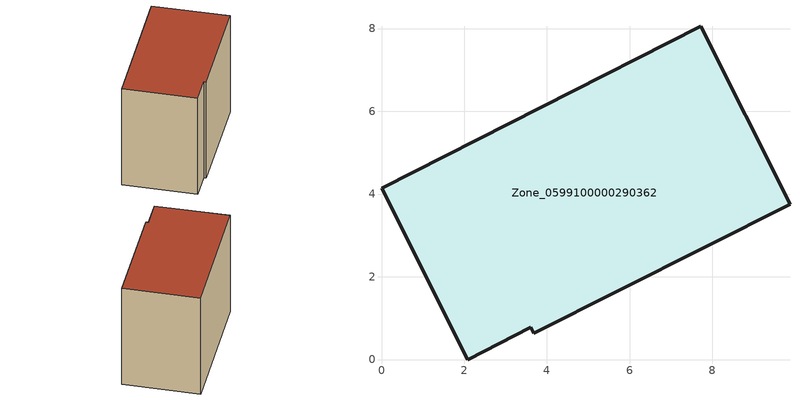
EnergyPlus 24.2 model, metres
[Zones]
Zone_0599100000290362
 floor ground (C_G): 3.61,0.78 2.08,0 0,4.14 7.71,8.05 9.88,3.75 3.69,0.63 z0
 wall outside (C_F): 7.71,8.05 0,4.14 2.08,0 3.61,0.78 3.69,0.63 9.88,3.75 7.71,8.05 z0:7
 roof outside (C_R): 3.69,0.63 9.88,3.75 7.71,8.05 0,4.14 2.08,0 3.61,0.78 z7
[BUILDING]
Pand.0599100000290362: North Axis=0; Terrain=City; Loads Convergence Tolerance Value=0.04; Temperature Convergence Tolerance Value=0.4; Solar Distribution=FullExterior; Maximum Number of Warmup Days=25; Minimum Number of Warmup Days=1
[Site:Location]
Rotterdam.The.Hague.AP_ZH_NLD Design_Conditions: Latitude=51.96; Longitude=4.45; Time Zone=1; Elevation=-4.5
[SITE:GROUNDTEMPERATURE:BUILDINGSURFACE]
18, 18, 18, 18, 18, 18, 18, 18, 18, 18, 18, 18
[MATERIAL] Thermal Absorptance=0.9; Solar Absorptance=0.7; Visible Absorptance=0.7
Name | Roughness | Thickness | Conductivity | Density | Specific Heat
G.TC.1946 | MediumSmooth | 0.15 | 1 | 540 | 1210
F.TC.1946 | Rough | 0.3 | 0.857143 | 1920 | 840
R.TC.1946 | MediumRough | 0.2 | 0.909091 | 1500 | 1000
[CONSTRUCTION]
C_G: G.TC.1946
C_F: F.TC.1946
C_R: R.TC.1946
[ZONE]
Zone_0599100000290362: Type=1; Multiplier=1; Ceiling Height=Autocalculate; Volume=Autocalculate; Floor Area=autocalculate; Part of Total Floor Area=Yes
[ZONEINFILTRATION:DESIGNFLOWRATE]
Infil_Zone_0599100000290362: Zone or ZoneList or Space or SpaceList=Zone_0599100000290362; Schedule=AlwaysOn; Design Flow Rate Calculation Method=Flow/Area; Flow Rate per Floor Area=0.003; Constant Term Coefficient=1; Temperature Term Coefficient=0; Velocity Term Coefficient=0; Velocity Squared Term Coefficient=0
[HVACTEMPLATE:ZONE:IDEALLOADSAIRSYSTEM]
Zone_0599100000290362: Maximum Heating Supply Air Temperature=50; Minimum Cooling Supply Air Temperature=13; Maximum Heating Supply Air Humidity Ratio=0.0156; Minimum Cooling Supply Air Humidity Ratio=0.0077; Heating Limit=NoLimit; Cooling Limit=NoLimit; Dehumidification Control Type=ConstantSensibleHeatRatio; Cooling Sensible Heat Ratio=0.7; Dehumidification Setpoint=60; Humidification Control Type=None; Humidification Setpoint=30; Outdoor Air Method=None; Outdoor Air Flow Rate per Person=0.00944; Outdoor Air Flow Rate per Zone Floor Area=0; Outdoor Air Flow Rate per Zone=0; Demand Controlled Ventilation Type=None; Outdoor Air Economizer Type=NoEconomizer; Heat Recovery Type=None; Sensible Heat Recovery Effectiveness=0.7; Latent Heat Recovery Effectiveness=0.65
[ZONECONTROL:THERMOSTAT]
ThermostatControl_Zone_0599100000290362: Zone or ZoneList=Zone_0599100000290362; Control Type Schedule=DualSetpointControlType; Control 1=Thermostat_Zone_0599100000290362; Temperature Difference Between Cutout And Setpoint=0
[THERMOSTATSETPOINT:DUALSETPOINT]
Thermostat_Zone_0599100000290362: Heating Setpoint Temperature Schedule=HeatingSetpoint_Zone_0599100000290362; Cooling Setpoint Temperature Schedule=CoolingSetpoint_Zone_0599100000290362
[SCHEDULE:COMPACT]
HeatingSetpoint_Zone_0599100000290362: Through: 12/31, For: AllDays, Until: 24:00, 21
CoolingSetpoint_Zone_0599100000290362: Through: 12/31, For: AllDays, Until: 24:00, 24
DualSetpointControlType: Through: 12/31, For: AllDays, Until: 24:00, 4
AlwaysOn: Through: 12/31, For: AllDays, Until: 24:00, 1
